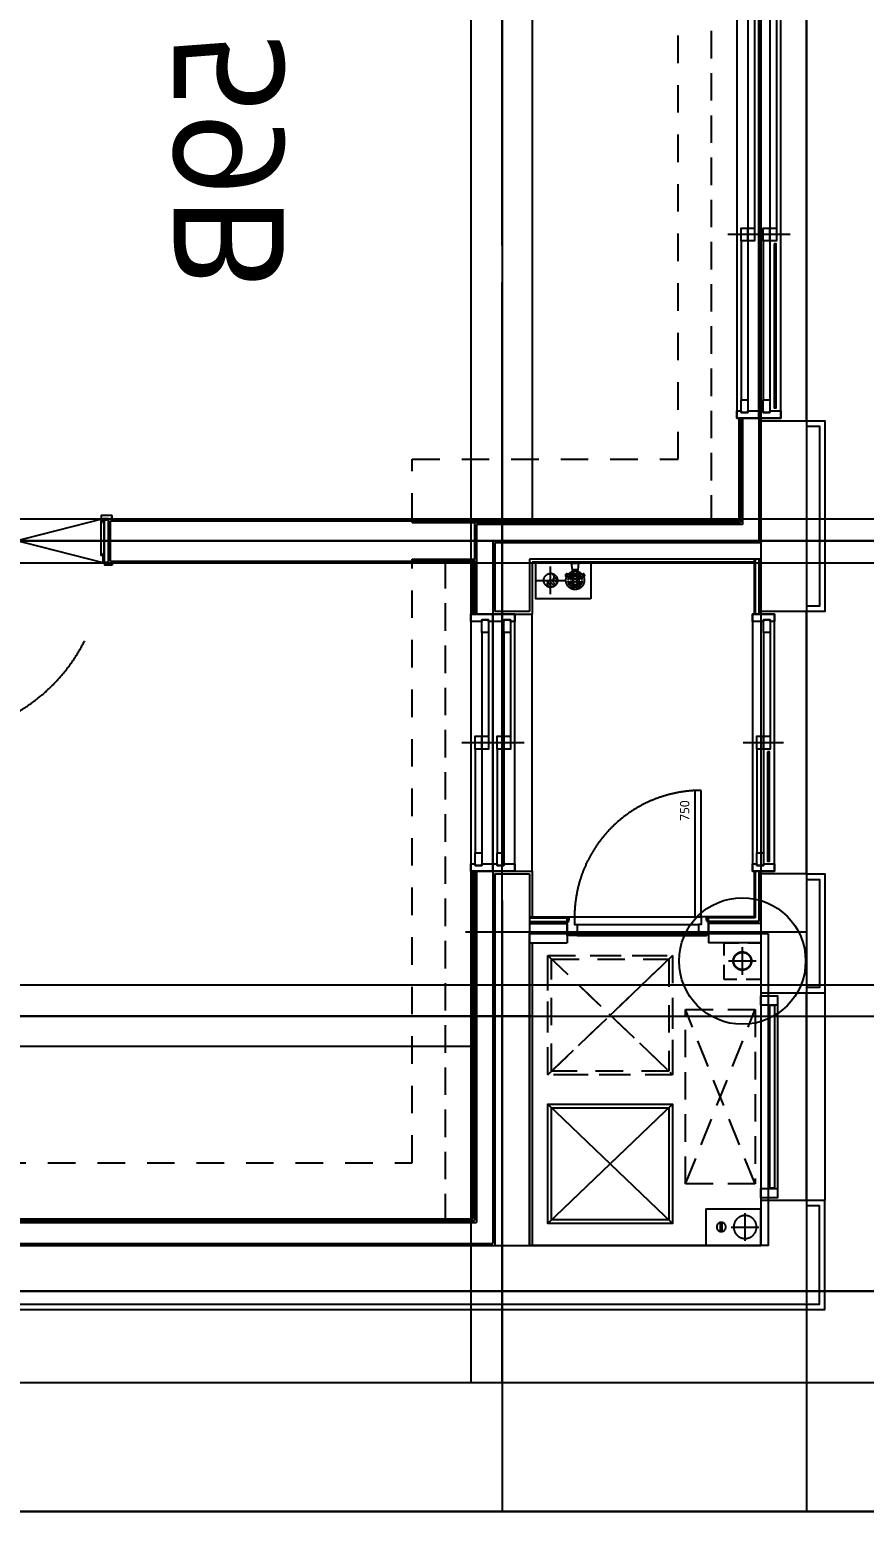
# Model space of a CAD drawing. Header units: millimetres. Extents: x 7294529 to 7346664, y 234399 to 276449.
# Drawn here: x 7337429 to 7341979, y 241999 to 250077 of the extents above; entities that cross this region are included whole.
import ezdxf
from ezdxf.enums import TextEntityAlignment as Align
from ezdxf.xclip import XClip

# ---------------------------------------------------------------- set-up
doc = ezdxf.new("R2010")
doc.units = ezdxf.units.MM
doc.header["$LTSCALE"] = 100
doc.header["$XCLIPFRAME"] = 2
for name, pattern in [('CEN', [62, 60, -1, 0, -1]), ('ST-DASH', [2.7, 1.5, -1.2]), ('U-59B-EX$0$CEN', [62, 60, -1, 0, -1]), ('U-59B-EX$0$DASHDOTX2', [2, 1, -0.5, 0, -0.5]), ('U-59B-EX$0$DDOT', [13.5, 11.5, -1, 0, -1]), ('U-59B-EX$0$H', [1.3, 0.8, -0.5]), ('U-59B-EX$0$HD', [2.5, 1.5, -1]), ('U-59B-EX$0$HID', [2.3, 1.5, -0.8])]:
    doc.linetypes.add(name, pattern=pattern)
doc.layers.get('Defpoints').update_dxf_attribs({"color": 149})
for name, color, linetype in [('AA-BORD-XREF', 15, 'Continuous'), ('ARDM', 7, 'Continuous'), ('CEN', 1, 'CEN'), ('DIM', 7, 'Continuous'), ('ELE8', 8, 'Continuous'), ('U-59B-EX$0$A-커텐박스', 11, 'U-59B-EX$0$HID'), ('U-59B-EX$0$C-DOOR', 1, 'Continuous'), ('U-59B-EX$0$CEN', 1, 'U-59B-EX$0$CEN'), ('U-59B-EX$0$CON', 2, 'Continuous'), ('U-59B-EX$0$DOR', 4, 'Continuous'), ('U-59B-EX$0$ETC', 6, 'Continuous'), ('U-59B-EX$0$FIN', 5, 'Continuous'), ('U-59B-EX$0$FUR_미설치가구', 8, 'U-59B-EX$0$HID'), ('U-59B-EX$0$INSUL_line', 8, 'Continuous'), ('U-59B-EX$0$S-ELE', 4, 'Continuous'), ('U-59B-EX$0$STXS', 8, 'Continuous'), ('U-59B-EX$0$WAL', 3, 'Continuous'), ('U-59B-EX$0$WIN', 4, 'Continuous'), ('U-59B-EX$0$발코니 입면선', 4, 'Continuous'), ('U-59B-EX$0$하향식피난구', 8, 'Continuous'), ('U-59B-EX$0$확장전', 4, 'U-59B-EX$0$HID'), ('결로방지', 4, 'ST-DASH'), ('기단부-석재', 6, 'Continuous')]:
    doc.layers.add(name, color=color, linetype=linetype)
for name, color, linetype, plot in [('CUT-LINE', 105, 'Continuous', False), ('Defpoint', 142, 'Continuous', False), ('U-59B-EX$0$Defpoint', 142, 'Continuous', False), ('U-59B-EX$0$MC', 152, 'Continuous', False), ('체크', 2, 'Continuous', False)]:
    doc.layers.add(name, color=color, linetype=linetype, plot=plot)
doc.styles.add('U-59B-EX$0$맑은고딕', font='')
doc.styles.add('굴림', font='')
doc.styles.add('돋움', font='')
doc.styles.get('U-59B-EX$0$맑은고딕').set_extended_font_data('Malgun Gothic')
doc.styles.get('굴림').set_extended_font_data('Gulim')
doc.styles.get('돋움').set_extended_font_data('Dotum')
doc.dimstyles.new('NORMAL', dxfattribs={"dimscale": 40, "dimtxt": 3, "dimasz": 1.5, "dimexe": 1.5, "dimexo": 2, "dimgap": 1, "dimtad": 1, "dimdec": 0, "dimzin": 0, "dimdsep": 46, "dimtxsty": '돋움', "dimblk": 'DOT', "dimblk1": 'NONE', "dimblk2": 'TICK', "dimcen": 0, "dimdle": 1.5, "dimclrd": 7, "dimclre": 7, "dimclrt": 3, "dimadec": 0, "dimazin": 0, "dimtfac": 1, "dimtdec": 0, "dimtix": 1, "dimtmove": 2, "dimatfit": 3, "dimldrblk": 'DOT', "dimfxl": 1, "dimtolj": 1, "dimtzin": 0, "dimarcsym": 0})

# ---------------------------------------------------------------- blocks, each defined once
blk = doc.blocks.new('BORD-303')
at = {"layer": 'Defpoint'}
blk.add_lwpolyline([(-34325, 22550), (10410, 22550), (10410, -8300), (-34325, -8300)], close=True, dxfattribs=at)
blk = doc.blocks.new('U-59B-EX$0$A$C332646E4')
at = {"layer": 'U-59B-EX$0$STXS'}
for p, q in [((0, 300), (0, 0)), ((0, 300), (200, 300)), ((200, 300), (200, 0)), ((124.5, 220), (75.5, 220)), ((124.5, 210), (75.5, 210)), ((200, 0), (0, 0))]:
    blk.add_line(p, q, dxfattribs=at)
at = {"layer": 'U-59B-EX$0$STXS', "color": 1}
for p, q in [((175.5, 85), (24.5, 85)), ((100, 160.5), (100, 9.5))]:
    blk.add_line(p, q, dxfattribs=at)
at = {"layer": 'U-59B-EX$0$STXS'}
for centre, radius in [((100, 215), 25), ((100, 85), 62.5)]:
    blk.add_circle(centre, radius, dxfattribs=at)
blk = doc.blocks.new('U-59B-EX$0$FUR_실외기실')
at = {"layer": 'U-59B-EX$0$FUR_미설치가구'}
for p, q in [((1025, 410), (75, 30)), ((1025, 30), (75, 410))]:
    blk.add_line(p, q, dxfattribs=at)
blk.add_lwpolyline([(1025, 410), (75, 410), (75, 30), (1025, 30)], close=True, dxfattribs=at)
at = {"layer": 'U-59B-EX$0$WIN', "color": 4, "linetype": 'Continuous'}
for p, q in [((50, 0), (1050, 0)), ((50, -92), (1050, -92))]:
    blk.add_line(p, q, dxfattribs=at)
for points in [[(0, 0), (0, -92), (50, -92), (50, 0), (0, 0)], [(1050, 0), (1050, -92), (1100, -92), (1100, 0), (1050, 0)]]:
    blk.add_lwpolyline(points, dxfattribs=at)
at = {"layer": 'U-59B-EX$0$WIN', "color": 5, "linetype": 'Continuous'}
blk.add_lwpolyline([(1047, -77), (53, -77), (53, -47), (1047, -47), (1047, -77)], dxfattribs=at)
blk = doc.blocks.new('U-59B-EX$0$WIN_2_2700')
at = {"layer": 'U-59B-EX$0$WIN'}
blk.add_line((350, -290), (350, 50), dxfattribs=at)
at = {"layer": 'U-59B-EX$0$WIN', "color": 5, "linetype": 'Continuous'}
for p, q in [((-1250, -60), (315, -60)), ((385, -24), (1250, -24)), ((385, -60), (1250, -60)), ((-1250, -96), (315, -96)), ((385, -144), (1250, -144)), ((-1250, -180), (315, -180)), ((-1250, -216), (315, -216)), ((385, -180), (1250, -180))]:
    blk.add_line(p, q, dxfattribs=at)
at = {"layer": 'U-59B-EX$0$WIN'}
for points in [[(-1310, -96), (-1320, -96), (-1320, -60), (-1310, -60), (-1310, 0), (-1350, 0), (-1350, -120), (-1310, -120)], [(-1350, 0), (1350, 0), (1350, -120), (-1350, -120)], [(1310, -24), (1320, -24), (1320, -60), (1310, -60), (1310, -120), (1350, -120), (1350, 0), (1310, 0)], [(-1320, -96), (-1250, -96), (-1250, -60), (-1320, -60)], [(315, -60), (385, -60), (385, -24), (315, -24)], [(315, -96), (385, -96), (385, -60), (315, -60)], [(1320, -24), (1250, -24), (1250, -60), (1320, -60)], [(-1310, -216), (-1320, -216), (-1320, -180), (-1310, -180), (-1310, -120), (-1350, -120), (-1350, -240), (-1310, -240)], [(-1350, -120), (1350, -120), (1350, -240), (-1350, -240)], [(315, -180), (385, -180), (385, -144), (315, -144)], [(1320, -144), (1250, -144), (1250, -180), (1320, -180)], [(1310, -144), (1320, -144), (1320, -180), (1310, -180), (1310, -240), (1350, -240), (1350, -120), (1310, -120)], [(-1320, -216), (-1250, -216), (-1250, -180), (-1320, -180)], [(315, -216), (385, -216), (385, -180), (315, -180)]]:
    blk.add_lwpolyline(points, close=True, dxfattribs=at)
blk = doc.blocks.new('*X119')
at = {"color": 0}
for p, q in [((2879.54, 10374.87), (2880.23, 10375.56)), ((2879.58, 10375.36), (2879.76, 10375.54)), ((2879.67, 10374.56), (2880.45, 10375.34)), ((2879.88, 10374.33), (2880.53, 10374.98)), ((2880.16, 10374.17), (2880.71, 10374.71)), ((2880.54, 10374.11), (2881.04, 10374.61))]:
    blk.add_line(p, q, dxfattribs=at)
blk = doc.blocks.new('U-59B-EX$0$배수드레인')
at = {"layer": 'U-59B-EX$0$ETC', "color": 8}
for p, q in [((76, 241.1), (73.1, 243.9)), ((96.1, 250.1), (96.1, 254.1)), ((103.9, 250.1), (103.9, 254.1)), ((126.8, 244), (124, 241.1)), ((64.1, 217.6), (60.1, 217.6)), ((64.2, 210.8), (60.2, 210.8)), ((70.3, 241.1), (73.1, 238.3)), ((70.3, 187.5), (73.2, 190.3)), ((76, 187.5), (73.2, 184.6)), ((78.2, 217.6), (74.2, 217.6)), ((78.3, 210.8), (74.2, 210.8)), ((92.7, 217.6), (88.5, 217.6)), ((92.8, 210.8), (88.5, 210.8)), ((96.1, 236), (96.1, 240)), ((96.1, 221.3), (96.1, 225.7)), ((96.1, 203), (96.1, 207.3)), ((96.1, 188.6), (96.1, 192.7)), ((96.1, 174.5), (96.1, 178.5)), ((103.9, 236), (103.9, 240)), ((103.9, 221.3), (103.9, 225.7)), ((103.9, 203), (103.9, 207.3)), ((103.9, 188.6), (103.9, 192.7)), ((103.9, 174.5), (103.9, 178.5)), ((111.5, 210.8), (107.2, 210.8)), ((111.5, 217.6), (107.3, 217.6)), ((125.8, 210.8), (121.7, 210.8)), ((125.8, 217.6), (121.8, 217.6)), ((124, 187.4), (126.8, 184.6)), ((126.8, 238.3), (129.7, 241.1)), ((129.6, 187.4), (126.8, 190.3)), ((139.8, 210.8), (135.8, 210.8)), ((139.9, 217.6), (135.9, 217.6))]:
    blk.add_line(p, q, dxfattribs=at)
at = {"layer": 'U-59B-EX$0$ETC', "color": 1}
for p, q in [((175, 81.1), (25, 81.1)), ((100, 6.1), (100, 156.1))]:
    blk.add_line(p, q, dxfattribs=at)
at = {"layer": 'U-59B-EX$0$ETC'}
blk.add_lwpolyline([(200, 300), (200, 0), (0, 0), (0, 300)], close=True, dxfattribs=at)
for centre, radius in [((100, 214.3), 50), ((100, 81.1), 37.5)]:
    blk.add_circle(centre, radius, dxfattribs=at)
at = {"layer": 'U-59B-EX$0$ETC', "color": 8}
for radius, start, end in [(40, 95.59633, 132.20576), (36, 96.22048, 131.895), (40, 47.86871, 84.42506), (36, 48.18777, 83.80332), (40, 137.93774, 175.31724), (40, 184.97072, 222.13129), (36, 138.26449, 174.79557), (36, 185.52465, 221.81223), (40, 227.86326, 264.40367), (26, 98.62864, 172.78471), (26, 187.66047, 261.37136), (36, 228.18171, 263.77952), (22, 100.21298, 171.46382), (22, 189.0641, 259.78702), (12, 108.96946, 164.20902), (12, 196.78745, 251.03054), (8, 119.18271, 155.90861), (8, 205.67291, 240.81729), (26, 7.21529, 81.4045), (22, 8.53618, 79.82636), (12, 15.79098, 71.10559), (8, 24.09139, 60.93919), (26, 278.5955, 352.33953), (22, 280.17364, 350.9359), (12, 288.89441, 343.21255), (8, 299.06081, 334.32709), (36, 276.19668, 311.73551), (40, 275.57494, 312.06226), (36, 5.20443, 41.81829), (36, 318.105, 354.47535), (40, 317.79424, 355.02928), (40, 4.68276, 42.13674)]:
    blk.add_arc((100, 214.3), radius, start, end, dxfattribs=at)
at = {"layer": 'U-59B-EX$0$ETC', "color": 1}
for centre, start, end in [((81.2, 81.1), 0, 180), ((118.8, 81.1), 180, 0)]:
    blk.add_arc(centre, 18.8, start, end, dxfattribs=at)
at = {"layer": 'U-59B-EX$0$ETC', "color": 1, "xscale": 37.5, "yscale": 37.5, "zscale": 37.5, "rotation": 180}
blk.add_blockref('*X119', (108119.3, 389147.5), dxfattribs=at)
blk = doc.blocks.new('U-59B-EX$0$D100-우수')
at = {"layer": 'Defpoints', "linetype": 'U-59B-EX$0$H'}
blk.add_lwpolyline([(200, 0), (0, 0), (0, 200), (200, 200)], close=True, dxfattribs=at)
at = {"layer": 'U-59B-EX$0$ETC', "color": 1}
for p, q in [((100, 175), (100, 25)), ((25, 100), (175, 100))]:
    blk.add_line(p, q, dxfattribs=at)
at = {"layer": 'U-59B-EX$0$ETC', "color": 4}
blk.add_circle((100, 100), 50, dxfattribs=at)
at = {"layer": 'U-59B-EX$0$ETC', "color": 8}
blk.add_circle((100, 100), 47, dxfattribs=at)
blk = doc.blocks.new('U-59B-EX$0$FUR_발코니_수전')
at = {"layer": 'U-59B-EX$0$STXS'}
for p, q in [((0, 0), (-29.2, 0)), ((0, 0), (-29.2, 0)), ((29.2, 0), (0, 0)), ((29.2, 0), (0, 0)), ((-5.8, -71.3), (-44, -64.6)), ((-5.8, -71.3), (-44, -64.6)), ((-5.8, -74.6), (-44, -81.3)), ((-5.8, -74.6), (-44, -81.3)), ((-23.1, -63.4), (-9.6, -49.8)), ((-23.1, -63.4), (-9.6, -49.8)), ((-23.1, -68.2), (-23.1, -63.4)), ((-23.1, -68.2), (-23.1, -63.4)), ((-23.1, -82.5), (-23.1, -77.6)), ((-23.1, -82.5), (-23.1, -77.6)), ((-19.9, -7), (0, -7)), ((-19.9, -7), (0, -7)), ((-14.3, -42.9), (-19.3, -7)), ((-14.3, -42.9), (-19.3, -7)), ((0, -42.9), (-14.3, -42.9)), ((0, -42.9), (-14.3, -42.9)), ((-9.6, -49.8), (9.6, -49.8)), ((-9.6, -49.8), (9.6, -49.8)), ((0, -7), (19.9, -7)), ((0, -7), (19.9, -7)), ((14.3, -42.9), (0, -42.9)), ((14.3, -42.9), (0, -42.9)), ((5.8, -71.3), (44, -64.6)), ((5.8, -71.3), (44, -64.6)), ((5.8, -74.6), (44, -81.3)), ((5.8, -74.6), (44, -81.3)), ((9.6, -49.8), (23.1, -63.4)), ((9.6, -49.8), (23.1, -63.4)), ((19.3, -7), (14.3, -42.9)), ((19.3, -7), (14.3, -42.9)), ((23.1, -63.4), (23.1, -68.2)), ((23.1, -63.4), (23.1, -68.2)), ((23.1, -77.6), (23.1, -82.5)), ((23.1, -77.6), (23.1, -82.5)), ((-9.6, -96), (-23.1, -82.5)), ((-9.6, -96), (-23.1, -82.5)), ((-14.7, -90.9), (-14.7, -117.3)), ((-14.7, -90.9), (-14.7, -117.3)), ((9.6, -96), (-9.6, -96)), ((9.6, -96), (-9.6, -96)), ((23.1, -82.5), (9.6, -96)), ((23.1, -82.5), (9.6, -96)), ((14.7, -117.3), (14.7, -90.9)), ((14.7, -117.3), (14.7, -90.9))]:
    blk.add_line(p, q, dxfattribs=at)
blk.add_circle((0, -72.9), 5.91, dxfattribs=at)
blk.add_circle((0, -72.9), 5.91, dxfattribs=at)
for centre, radius, start, end in [((-17.5, 6), 13.2, 207.18523, 259.41198), ((-17.5, 6), 13.2, 207.18523, 259.41198), ((17.5, 6), 13.2, 280.58802, 332.81477), ((17.5, 6), 13.2, 280.58802, 332.81477), ((-44, -72.9), 8.37, 90, 270), ((-44, -72.9), 8.37, 90, 270), ((-41.6, -49.9), 28.1, 351.51099, 14.30798), ((-41.6, -49.9), 28.1, 351.51099, 14.30798), ((41.6, -49.9), 28.1, 165.69202, 188.48901), ((41.6, -49.9), 28.1, 165.69202, 188.48901), ((44, -72.9), 8.37, 270, 90), ((44, -72.9), 8.37, 270, 90), ((0, -117.3), 14.7, 180, 0), ((0, -117.3), 14.7, 180, 0)]:
    blk.add_arc(centre, radius, start, end, dxfattribs=at)
blk = doc.blocks.new('U-59B-EX$0$A$C947cbed0')
at = {"layer": 'U-59B-EX$0$WIN'}
for p, q in [((0, 170), (1400, 170)), ((0, 50), (0, 170)), ((700, 0), (700, 220)), ((1400, 170), (1400, 50)), ((1400, 50), (0, 50))]:
    blk.add_line(p, q, dxfattribs=at)
at = {"layer": 'U-59B-EX$0$WIN', "color": 5, "linetype": 'Continuous'}
for p, q in [((100, 110), (665, 110)), ((735, 146), (1300, 146)), ((735, 110), (1300, 110)), ((100, 74), (665, 74))]:
    blk.add_line(p, q, dxfattribs=at)
at = {"layer": 'U-59B-EX$0$WIN'}
for points in [[(40, 74), (30, 74), (30, 110), (40, 110), (40, 170), (0, 170), (0, 50), (40, 50)], [(1360, 146), (1370, 146), (1370, 110), (1360, 110), (1360, 50), (1400, 50), (1400, 170), (1360, 170)], [(30, 74), (100, 74), (100, 110), (30, 110)], [(665, 110), (735, 110), (735, 146), (665, 146)], [(665, 74), (735, 74), (735, 110), (665, 110)], [(1370, 146), (1300, 146), (1300, 110), (1370, 110)]]:
    blk.add_lwpolyline(points, close=True, dxfattribs=at)
blk = doc.blocks.new('U-59B-EX$0$A$Cdc57232f')
at = {"layer": 'U-59B-EX$0$WIN'}
blk.add_line((700, 0), (700, 340), dxfattribs=at)
at = {"layer": 'U-59B-EX$0$WIN', "color": 5, "linetype": 'Continuous'}
for p, q in [((735, 266), (1300, 266)), ((100, 230), (665, 230)), ((100, 194), (665, 194)), ((735, 230), (1300, 230)), ((100, 110), (665, 110)), ((735, 146), (1300, 146)), ((735, 110), (1300, 110)), ((100, 74), (665, 74))]:
    blk.add_line(p, q, dxfattribs=at)
at = {"layer": 'U-59B-EX$0$WIN'}
for points in [[(40, 194), (30, 194), (30, 230), (40, 230), (40, 290), (0, 290), (0, 170), (40, 170)], [(0, 290), (1400, 290), (1400, 170), (0, 170)], [(665, 230), (735, 230), (735, 266), (665, 266)], [(1370, 266), (1300, 266), (1300, 230), (1370, 230)], [(1360, 266), (1370, 266), (1370, 230), (1360, 230), (1360, 170), (1400, 170), (1400, 290), (1360, 290)], [(40, 74), (30, 74), (30, 110), (40, 110), (40, 170), (0, 170), (0, 50), (40, 50)], [(0, 170), (1400, 170), (1400, 50), (0, 50)], [(30, 194), (100, 194), (100, 230), (30, 230)], [(665, 194), (735, 194), (735, 230), (665, 230)], [(1360, 146), (1370, 146), (1370, 110), (1360, 110), (1360, 50), (1400, 50), (1400, 170), (1360, 170)], [(30, 74), (100, 74), (100, 110), (30, 110)], [(665, 110), (735, 110), (735, 146), (665, 146)], [(665, 74), (735, 74), (735, 110), (665, 110)], [(1370, 146), (1300, 146), (1300, 110), (1370, 110)]]:
    blk.add_lwpolyline(points, close=True, dxfattribs=at)
blk = doc.blocks.new('U-59B-EX$0$A$C424087ba')
at = {"layer": 'U-59B-EX$0$C-DOOR', "elevation": 0}
blk.add_lwpolyline([(0, -49), (0, -991), (-240, -49), (-240, -991)], close=True, dxfattribs=at)
at = {"layer": 'U-59B-EX$0$C-DOOR', "color": 1, "linetype": 'U-59B-EX$0$DASHDOTX2', "ltscale": 10}
blk.add_arc((-239.4, -47.5, 0), 943.5, 182.52264, 269.96269, dxfattribs=at)
at = {"layer": 'U-59B-EX$0$DOR', "color": 8}
blk.add_line((0, -20), (-240, 0), dxfattribs=at)
at = {"layer": 'U-59B-EX$0$DOR'}
for points in [[(-252, 0), (-252, -40), (-240, -40), (-240, -5), (-245, -5), (-245, 0)], [(18, 0), (18, -60), (0, -60), (0, -5), (5, -5), (5, 0)], [(0, -20), (0, -28), (-5, -28), (-5, -44), (-235, -44), (-235, -28), (-240, -28), (-240, -20)], [(-240, -49), (-190, -49), (-190, -44), (-235, -44), (-235, -29), (-240, -29)], [(-21, -45), (-189, -45), (-189, -50), (-200, -50), (-200, -60), (-10, -60), (-10, -50), (-21, -50)], [(0, -49), (-20, -49), (-20, -44), (-5, -44), (-5, -29), (0, -29)], [(-252, -1040), (-252, -1000), (-240, -1000), (-240, -1035), (-245, -1035), (-245, -1040)], [(-240, -991), (-190, -991), (-190, -996), (-235, -996), (-235, -1011), (-240, -1011)], [(0, -1020), (0, -1012), (-5, -1012), (-5, -996), (-235, -996), (-235, -1012), (-240, -1012), (-240, -1020)], [(-21, -995), (-189, -995), (-189, -990), (-200, -990), (-200, -980), (-10, -980), (-10, -990), (-21, -990)], [(0, -991), (-20, -991), (-20, -996), (-5, -996), (-5, -1011), (0, -1011)]]:
    blk.add_lwpolyline(points, close=True, dxfattribs=at)
at = {"layer": 'U-59B-EX$0$DOR', "color": 8}
blk.add_lwpolyline([(0, -20), (-240, -20), (-240, 0), (0, 0)], close=True, dxfattribs=at)
at = {"layer": 'U-59B-EX$0$DOR', "color": 4, "elevation": 0}
blk.add_lwpolyline([(-240, -49), (-1182, -49), (-1182, -89), (-240, -89)], close=True, dxfattribs=at)
at = {"layer": 'U-59B-EX$0$DOR', "elevation": 0}
blk.add_lwpolyline([(18, -1040), (18, -980), (0, -980), (0, -1035), (5, -1035), (5, -1040)], close=True, dxfattribs=at)
blk = doc.blocks.new('U-59B-EX$0$A$C16b6767f')
at = {"layer": 'U-59B-EX$0$Defpoint'}
blk.add_lwpolyline([(0, 0), (1700, 0), (1700, 1300), (0, 1300)], close=True, dxfattribs=at)
at = {"layer": 'U-59B-EX$0$하향식피난구', "linetype": 'U-59B-EX$0$HD'}
for p, q in [((120, 1200), (770, 520)), ((120, 520), (770, 1200))]:
    blk.add_line(p, q, dxfattribs=at)
at = {"layer": 'U-59B-EX$0$하향식피난구'}
for p, q in [((930, 1200), (1580, 520)), ((930, 520), (1580, 1200))]:
    blk.add_line(p, q, dxfattribs=at)
at = {"layer": 'U-59B-EX$0$하향식피난구', "linetype": 'U-59B-EX$0$HD'}
blk.add_lwpolyline([(770, 520), (770, 1200), (120, 1200), (120, 520), (770, 520)], dxfattribs=at)
blk.add_lwpolyline([(750, 540), (750, 1180), (140, 1180), (140, 540)], close=True, dxfattribs=at)
at = {"layer": 'U-59B-EX$0$하향식피난구'}
blk.add_lwpolyline([(1580, 520), (1580, 1200), (930, 1200), (930, 520), (1580, 520)], dxfattribs=at)
blk.add_lwpolyline([(1560, 540), (1560, 1180), (950, 1180), (950, 540)], close=True, dxfattribs=at)
blk = doc.blocks.new('U-59B-EX$0$S-CEN')
at = {"layer": 'U-59B-EX$0$S-ELE', "color": 8, "linetype": 'U-59B-EX$0$CEN'}
for p, q in [((-13725, -500), (-13725, 7225)), ((-9635, -500), (-9635, 7187.5)), ((-12225, 1495), (-12225, 4980)), ((-14225, 1660), (-5395, 1660)), ((200, 0), (-14225, 0))]:
    blk.add_line(p, q, dxfattribs=at)
at = {"layer": 'U-59B-EX$0$S-ELE', "color": 1}
for p, q in [((-12705, 1410), (-13355, 730)), ((-13355, 1410), (-12705, 730))]:
    blk.add_line(p, q, dxfattribs=at)
at = {"layer": 'U-59B-EX$0$S-ELE', "color": 6, "linetype": 'U-59B-EX$0$HID'}
for p, q in [((-11895, 1410), (-12545, 730)), ((-12545, 1410), (-11895, 730))]:
    blk.add_line(p, q, dxfattribs=at)
at = {"layer": 'U-59B-EX$0$S-ELE', "color": 4}
for p, q in [((-12100, 250), (-13230, 250)), ((-10020, 250), (-11450, 250)), ((-6250, 250), (-8980, 250)), ((-13230, 0), (-12100, 0)), ((-8980, 0), (-6250, 0)), ((-11450, 0), (-10020, 0))]:
    blk.add_line(p, q, dxfattribs=at)
blk.add_lwpolyline([(-13355, 1410), (-12705, 1410), (-12705, 730), (-13355, 730)], close=True, dxfattribs=at)
at = {"layer": 'U-59B-EX$0$S-ELE', "color": 6, "linetype": 'U-59B-EX$0$HID'}
blk.add_lwpolyline([(-12545, 1410), (-11895, 1410), (-11895, 730), (-12545, 730)], close=True, dxfattribs=at)
blk = doc.blocks.new('U-59B-EX$0$A$Cba098c15')
at = {"layer": 'Defpoints'}
for p, q in [((0, 0), (0, 100)), ((770, 0), (770, 100))]:
    blk.add_line(p, q, dxfattribs=at)
at = {"layer": 'U-59B-EX$0$DOR', "color": 9}
for p, q in [((40, 100), (730, 100)), ((55, 60), (715, 60)), ((55, 0), (715, 0))]:
    blk.add_line(p, q, dxfattribs=at)
at = {"layer": 'U-59B-EX$0$DOR', "color": 4}
blk.add_lwpolyline([(730, 790), (695, 790), (695, 100), (730, 100)], close=True, dxfattribs=at)
for points in [[(10, 80), (10, 100), (40, 100), (40, 60), (55, 60), (55, 0), (10, 0), (10, 20)], [(760, 80), (760, 100), (730, 100), (730, 60), (715, 60), (715, 0), (760, 0), (760, 20)]]:
    blk.add_lwpolyline(points, dxfattribs=at)
at = {"layer": 'U-59B-EX$0$DOR', "color": 1, "linetype": 'U-59B-EX$0$DDOT'}
blk.add_arc((730, 100), 690, 90, 180, dxfattribs=at)
at = {"layer": 'Defpoints', "style": 'U-59B-EX$0$맑은고딕'}
blk.add_text('750', height=50, rotation=90, dxfattribs=at).set_placement((680.6, 624.3), align=Align.BOTTOM_LEFT)
blk = doc.blocks.new('*U137')
at = {"layer": 'U-59B-EX$0$WIN'}
blk.add_line((15, 8), (610, 8), dxfattribs=at)
at = {"layer": 'U-59B-EX$0$WIN', "color": 8}
blk.add_lwpolyline([(15, 13.4), (610, 13.4), (610, 2.6), (15, 2.6)], close=True, dxfattribs=at)
blk = doc.blocks.new('*U136')
at = {"layer": 'U-59B-EX$0$WIN'}
blk.add_line((15, 8), (910, 8), dxfattribs=at)
at = {"layer": 'U-59B-EX$0$WIN', "color": 8}
blk.add_lwpolyline([(15, 13.4), (910, 13.4), (910, 2.6), (15, 2.6)], close=True, dxfattribs=at)
blk = doc.blocks.new('U-59B-EX', base_point=(0, 0))
at = {"layer": 'U-59B-EX$0$A-커텐박스'}
for p, q in [((3830, -6895), (7415, -6895)), ((-210, -8345), (3610, -8345))]:
    blk.add_line(p, q, dxfattribs=at)
at = {"layer": 'U-59B-EX$0$CEN'}
for p, q in [((3720, -1677.5), (3720, -9365)), ((7810, -1640), (7810, -9365)), ((6310, -4160), (6310, -9365)), ((5850, -7005), (5850, -8865)), ((-520, -7205), (8310, -7205)), ((-6115, -8865), (8310, -8865))]:
    blk.add_line(p, q, dxfattribs=at)
at = {"layer": 'U-59B-EX$0$CON'}
for p, q in [((7560, -3930), (7560, -8615)), ((7810, -3930), (7810, -8865)), ((3610, -5070), (3610, -6715)), ((3830, -5070), (3610, -5070)), ((3830, -5070), (3830, -6715)), ((3620, -6715), (3610, -6715)), ((3620, -6715), (3620, -7055)), ((3820, -6715), (3820, -7055)), ((3830, -6715), (3820, -6715)), ((3620, -7055), (3820, -7055)), ((5805, -7355), (5805, -7560)), ((5805, -7355), (5910, -7355)), ((5910, -7355), (5910, -7560)), ((5805, -7560), (5910, -7560)), ((5805, -8330), (5910, -8330)), ((5805, -8615), (5805, -8330)), ((5910, -8615), (5910, -8330)), ((3065, -8615), (4105, -8615)), ((3065, -8615), (3065, -8865)), ((4105, -8865), (4105, -8615)), ((5535, -8615), (6185, -8615)), ((5535, -8865), (5535, -8615)), ((6185, -8865), (6185, -8615)), ((7315, -8865), (7315, -8615)), ((7315, -8615), (7560, -8615)), ((3065, -8865), (4105, -8865)), ((5535, -8865), (6185, -8865)), ((7315, -8865), (7810, -8865))]:
    blk.add_line(p, q, dxfattribs=at)
at = {"layer": 'U-59B-EX$0$FIN'}
for p, q in [((7415, -3915), (7415, -7045)), ((7425, -3915), (7425, -7055)), ((3610, -8495), (3610, -7055)), ((3620, -8505), (3620, -7055)), ((3830, -7045), (4120, -7045)), ((3830, -7055), (4120, -7055)), ((5520, -7045), (7415, -7045)), ((5520, -7055), (7425, -7055)), ((4120, -7275), (4120, -7370)), ((5520, -7275), (5520, -7370)), ((3835, -7370), (4120, -7370)), ((3835, -8580), (3835, -7370)), ((5520, -7370), (4120, -7370)), ((5520, -7370), (5770, -7370)), ((5770, -7355), (5770, -7570)), ((5910, -7370), (7560, -7370)), ((5770, -8580), (5770, -8320)), ((3050, -8495), (3610, -8495)), ((3050, -8505), (3620, -8505)), ((3820, -8580), (4120, -8580)), ((5520, -8580), (5770, -8580))]:
    blk.add_line(p, q, dxfattribs=at)
at = {"layer": 'U-59B-EX$0$INSUL_line'}
for p, q in [((7435, -3915), (7435, -7065)), ((7550, -3915), (7550, -7155)), ((3630, -7065), (4120, -7065)), ((3630, -8515), (3630, -7065)), ((5520, -7065), (7435, -7065)), ((3720, -7155), (4120, -7155)), ((3720, -8605), (3720, -7155)), ((5520, -7155), (7550, -7155)), ((5775, -7355), (5775, -7570)), ((5795, -7355), (5795, -7570)), ((5775, -8585), (5775, -8320)), ((5795, -8605), (5795, -8320)), ((3050, -8515), (3630, -8515)), ((3050, -8605), (3720, -8605)), ((3820, -8585), (4120, -8585)), ((3820, -8605), (4120, -8605)), ((5520, -8585), (5775, -8585)), ((5520, -8605), (5795, -8605))]:
    blk.add_line(p, q, dxfattribs=at)
for points in [[(3620, -7055), (3610, -7055), (3610, -6715)], [(3829.9, -6715), (3830, -7055), (3820, -7055)]]:
    blk.add_lwpolyline(points, dxfattribs=at)
at = {"layer": 'U-59B-EX$0$MC'}
for p, q in [((3600, -1677.5), (3600, -9365)), ((3840, -3765), (3840, -9365)), ((6140, -3765), (6140, -9365)), ((-520, -7035), (8310, -7035))]:
    blk.add_line(p, q, dxfattribs=at)
at = {"layer": 'U-59B-EX$0$WAL'}
for p, q in [((3730, -7165), (4105, -7165)), ((3730, -8615), (3730, -7165)), ((5535, -7165), (7560, -7165)), ((5535, -7165), (5535, -7355)), ((3820, -7355), (4105, -7355)), ((3820, -8615), (3820, -7355)), ((5535, -7355), (7560, -7355))]:
    blk.add_line(p, q, dxfattribs=at)
blk.add_lwpolyline([(4105, -7355), (4105, -7165)], dxfattribs=at)
at = {"layer": 'U-59B-EX$0$WIN'}
blk.add_line((6185, -8615), (7315, -8615), dxfattribs=at)
at = {"layer": 'U-59B-EX$0$발코니 입면선'}
for p, q in [((3065, -8865), (335, -8865)), ((4105, -8865), (5535, -8865)), ((6185, -8865), (7315, -8865))]:
    blk.add_line(p, q, dxfattribs=at)
at = {"layer": 'U-59B-EX$0$확장전', "const_width": 10}
for points in [[(6170, -2255), (6170, -3885), (6140, -3885), (6140, -7035)], [(6610, -2265), (6610, -4325), (6475, -4325), (6475, -7035)], [(-210, -7035), (3610, -7035)], [(-210, -7370), (3610, -7370)]]:
    blk.add_lwpolyline(points, dxfattribs=at)
at = {"xscale": -1, "rotation": 90}
blk.add_blockref('U-59B-EX$0$A$Cba098c15', (5870, -7560), dxfattribs=at)
for name, p in [('*U136', (2085, -8701)), ('*U137', (4855, -8666))]:
    blk.add_blockref(name, p)
at = {"layer": 'U-59B-EX$0$DOR', "xscale": -1}
blk.add_blockref('U-59B-EX$0$A$C424087ba', (3600, -4040), dxfattribs=at)
at = {"layer": 'U-59B-EX$0$S-ELE', "xscale": -1}
blk.add_blockref('U-59B-EX$0$S-CEN', (-5915, -8865), dxfattribs=at)
at = {"layer": 'U-59B-EX$0$STXS', "xscale": -1}
for name, p, rotation in [('U-59B-EX$0$배수드레인', (3835, -7388.9), 180), ('U-59B-EX$0$D100-우수', (5910, -8615), 270)]:
    blk.add_blockref(name, p, dxfattribs=dict(at, rotation=rotation))
at = {"layer": 'U-59B-EX$0$STXS', "extrusion": (0, 0, -1), "zscale": -1, "rotation": 270}
blk.add_blockref('U-59B-EX$0$FUR_발코니_수전', (-3835, -7603.3), dxfattribs=at)
at = {"layer": 'U-59B-EX$0$STXS', "extrusion": (0, 0, -1), "xscale": -1, "zscale": -1}
blk.add_blockref('U-59B-EX$0$A$C332646E4', (-7360, -8615), dxfattribs=at)
at = {"layer": 'U-59B-EX$0$WIN'}
for name, p in [('U-59B-EX$0$A$Cdc57232f', (4120, -7325)), ('U-59B-EX$0$A$C947cbed0', (4120, -8740))]:
    blk.add_blockref(name, p, dxfattribs=at)
at = {"layer": 'U-59B-EX$0$WIN', "extrusion": (0, 0, -1), "xscale": -1, "zscale": -1}
blk.add_blockref('U-59B-EX$0$FUR_실외기실', (-6200, -8615), dxfattribs=at)
at = {"layer": 'U-59B-EX$0$발코니 입면선'}
blk.add_blockref('U-59B-EX$0$WIN_2_2700', (1700, -8485), dxfattribs=at)
at = {"layer": 'U-59B-EX$0$하향식피난구'}
blk.add_blockref('U-59B-EX$0$A$C16b6767f', (5860, -8655), dxfattribs=at)
at = {"layer": 'Defpoints', "style": 'U-59B-EX$0$맑은고딕'}
blk.add_text('59B', height=600, dxfattribs=at).set_placement((1642.4, -5715.4), align=Align.MIDDLE_CENTER)
blk = doc.blocks.new('DOT')
at = {"layer": 'DIM'}
blk.add_line((0, 1.5), (0, -1.5), dxfattribs=at)
at = {"layer": 'DIM', "linetype": 'Continuous'}
blk.add_line((-1.5, 0), (1.5, 0), dxfattribs=at)
at = {"layer": 'DIM', "const_width": 0.35}
blk.add_lwpolyline([(-0.175, 0, 1), (0.175, 0, 1)], format="xyb", close=True, dxfattribs=at)
blk = doc.blocks.new('*D15')
at = {"layer": 'Defpoints', "color": 0, "transparency": 16777216}
for p in [(38125, -34450), (46990, -34450), (46990, -36450)]:
    blk.add_point(p, dxfattribs=at)
at = {"layer": 'DIM', "color": 7, "lineweight": -2, "transparency": 16777216}
for p, q in [((38125, -34650), (38125, -36600)), ((46990, -34650), (46990, -36600)), ((38275, -36450), (46840, -36450))]:
    blk.add_line(p, q, dxfattribs=at)
at = {"layer": 'DIM', "color": 7, "lineweight": -2, "transparency": 16777216, "xscale": 150, "yscale": 150, "zscale": 150, "rotation": 180}
blk.add_blockref('DOT', (38125, -36450), dxfattribs=at)
at = {"layer": 'DIM', "color": 7, "lineweight": -2, "transparency": 16777216, "xscale": 150, "yscale": 150, "zscale": 150}
blk.add_blockref('DOT', (46990, -36450), dxfattribs=at)
at = {"layer": 'DIM', "color": 3, "transparency": 16777216, "insert": (42557.5, -36196.2), "char_height": 300, "attachment_point": 5, "style": '굴림'}
blk.add_mtext('\\A1;8865', dxfattribs=at)
blk = doc.blocks.new('_None')
blk = doc.blocks.new('_Oblique')
at = {"color": 0, "linetype": 'ByBlock', "lineweight": -2}
blk.add_line((-0.5, -0.5), (0.5, 0.5), dxfattribs=at)
blk = doc.blocks.new('TICK')
at = {"layer": 'Defpoints', "color": 0, "linetype": 'ByBlock'}
blk.add_point((0, 0), dxfattribs=at)
at = {"layer": 'DIM'}
blk.add_line((0, 1.6875), (0, -1.6875), dxfattribs=at)
at = {"layer": 'DIM', "linetype": 'Continuous'}
blk.add_line((-1.6875, 0), (1.6875, 0), dxfattribs=at)
at = {"color": 7, "linetype": 'ByBlock', "xscale": 1.6875, "yscale": 1.6875, "zscale": 1.6875}
blk.add_blockref('_Oblique', (0, 0), dxfattribs=at)
blk = doc.blocks.new('*D16')
at = {"layer": 'Defpoints', "color": 0, "transparency": 16777216}
for p in [(4955, -34450), (46990, -34450), (46990, -37250)]:
    blk.add_point(p, dxfattribs=at)
at = {"layer": 'DIM', "color": 7, "lineweight": -2, "transparency": 16777216}
for p, q in [((4955, -34650), (4955, -37400)), ((46990, -34650), (46990, -37400)), ((5105, -37250), (46840, -37250))]:
    blk.add_line(p, q, dxfattribs=at)
at = {"layer": 'DIM', "color": 7, "lineweight": -2, "transparency": 16777216, "xscale": 150, "yscale": 150, "zscale": 150, "rotation": 180}
blk.add_blockref('DOT', (4955, -37250), dxfattribs=at)
at = {"layer": 'DIM', "color": 7, "lineweight": -2, "transparency": 16777216, "xscale": 150, "yscale": 150, "zscale": 150}
blk.add_blockref('DOT', (46990, -37250), dxfattribs=at)
at = {"layer": 'DIM', "color": 3, "transparency": 16777216, "insert": (25972.5, -36996), "char_height": 300, "attachment_point": 5, "style": '굴림'}
blk.add_mtext('\\A1;42035', dxfattribs=at)
blk = doc.blocks.new('*D17')
at = {"layer": 'Defpoints', "color": 0, "transparency": 16777216}
for p in [(45330, -34450), (46990, -34450), (46990, -35650)]:
    blk.add_point(p, dxfattribs=at)
at = {"layer": 'DIM', "color": 7, "lineweight": -2, "transparency": 16777216}
for p, q in [((45330, -34650), (45330, -35800)), ((46990, -34650), (46990, -35800)), ((45480, -35650), (46840, -35650))]:
    blk.add_line(p, q, dxfattribs=at)
at = {"layer": 'DIM', "color": 7, "lineweight": -2, "transparency": 16777216, "xscale": 150, "yscale": 150, "zscale": 150, "rotation": 180}
blk.add_blockref('DOT', (45330, -35650), dxfattribs=at)
at = {"layer": 'DIM', "color": 7, "lineweight": -2, "transparency": 16777216, "xscale": 150, "yscale": 150, "zscale": 150}
blk.add_blockref('DOT', (46990, -35650), dxfattribs=at)
at = {"layer": 'DIM', "color": 3, "transparency": 16777216, "insert": (46160, -35395.8), "char_height": 300, "attachment_point": 5, "style": '굴림'}
blk.add_mtext('\\A1;1660', dxfattribs=at)
blk = doc.blocks.new('*D81')
at = {"layer": 'Defpoints', "color": 0, "transparency": 16777216}
for p in [(42090, -34450), (45330, -34450), (42090, -35650)]:
    blk.add_point(p, dxfattribs=at)
at = {"layer": 'DIM', "color": 7, "lineweight": -2, "transparency": 16777216}
for p, q in [((42090, -34650), (42090, -35800)), ((45330, -34650), (45330, -35800)), ((45180, -35650), (42240, -35650))]:
    blk.add_line(p, q, dxfattribs=at)
at = {"layer": 'DIM', "color": 7, "lineweight": -2, "transparency": 16777216, "xscale": 150, "yscale": 150, "zscale": 150, "rotation": 180}
blk.add_blockref('DOT', (42090, -35650), dxfattribs=at)
at = {"layer": 'DIM', "color": 7, "lineweight": -2, "transparency": 16777216, "xscale": 150, "yscale": 150, "zscale": 150}
blk.add_blockref('DOT', (45330, -35650), dxfattribs=at)
at = {"layer": 'DIM', "color": 3, "transparency": 16777216, "insert": (43710, -35396), "char_height": 300, "attachment_point": 5, "style": '굴림'}
blk.add_mtext('\\A1;3240', dxfattribs=at)
blk = doc.blocks.new('303_d')
at = {"layer": 'Defpoints'}
blk.add_lwpolyline([(60201.3, -11851.1), (15466.3, -11851.1), (15466.3, -42701.1), (60201.3, -42701.1)], close=True, dxfattribs=at)
blk = doc.blocks.new('A$C32535b17')
at = {"layer": '체크'}
blk.add_circle((35460, 265), 344.9, dxfattribs=at)
blk = doc.blocks.new('기단부-303-TF')
at = {"layer": 'ELE8'}
blk.add_line((13485, -14165), (13485, -15295), dxfattribs=at)
at = {"layer": '기단부-석재'}
for points in [[(13385, -11045), (13485, -11045), (13485, -12085), (13385, -12085)], [(13385, -11075), (13455, -11075), (13455, -12055), (13385, -12055)], [(13385, -13515), (13485, -13515), (13485, -14165), (13385, -14165)], [(13385, -13545), (13455, -13545), (13455, -14135), (13385, -14135)], [(8450, -15790), (8450, -15890), (13485, -15890), (13485, -15295), (13385, -15295)], [(8480, -15790), (8480, -15860), (13455, -15860), (13455, -15325), (13385, -15325)]]:
    blk.add_lwpolyline(points, dxfattribs=at)
blk = doc.blocks.new('DIM-303-TF')
at = {"layer": 'CEN'}
for p, q in [((46990, -29160), (48335, -29160)), ((45330, -33250), (45330, -34450)), ((46990, -33250), (48335, -33250)), ((46990, -33250), (46990, -34450))]:
    blk.add_line(p, q, dxfattribs=at)
at = {"layer": 'DIM'}
for base, p1, picture, middle in [((46990, -37250), (4955, -34450), '*D16', (25972.5, -36996)), ((46990, -36450), (38125, -34450), '*D15', (42557.5, -36196.2)), ((46990, -35650), (45330, -34450), '*D17', (46160, -35395.8))]:
    dim = blk.add_linear_dim(base=base, p1=p1, p2=(46990, -34450), angle=180, dimstyle='NORMAL', override={"dimscale": 100, "dimtxsty": '굴림'}, dxfattribs=at)
    dim.commit()
    dim.dimension.update_dxf_attribs({"geometry": picture, "text_midpoint": middle})
dim = blk.add_linear_dim(base=(42090, -35650), p1=(45330, -34450), p2=(42090, -34450), dimstyle='NORMAL', override={"dimscale": 100, "dimtxsty": '굴림'}, dxfattribs=at)
dim.commit()
dim.dimension.update_dxf_attribs({"geometry": '*D81', "text_midpoint": (43710, -35396)})

msp = doc.modelspace()

# ---------------------------------------------------------------- linework, layer by layer
at = {"layer": 'CUT-LINE'}
msp.add_lwpolyline([(7332780.7, 251209.4), (7334701.7, 251209.4), (7334701.7, 253074.4), (7333779.4, 253074.4), (7333779.4, 256954.4), (7342164.4, 256954.4), (7342164.4, 242699.4), (7332798, 242699.4)], close=True, dxfattribs=at)

# ---------------------------------------------------------------- block references
at = {"layer": 'AA-BORD-XREF'}
msp.add_blockref('BORD-303', (7332599.4, 250299.4), dxfattribs=at)

# ---------------------------------------------------------------- next in the draw order: block references
ref = msp.add_blockref('U-59B-EX', (7332799.4, 251009.4), dxfattribs=dict(xscale=-1, rotation=90))
XClip(ref).set_block_clipping_path([(-200.0000000025, 18.6626555426), (-199.9999999993, -1902.3864105549), (-2065.0000000006, -1902.3864105558), (-2065.0000000006, -980.0000000009), (-5945.0000000005, -980.0000000009), (-5945.0000000005, -9365), (8309.9999999995, -9365), (8309.9999999995, 1.3373444583)])

# ---------------------------------------------------------------- next in the draw order: linework, layer by layer
at = {"layer": '결로방지'}
for points in [[(7339514.4, 247399.4), (7339514.4, 247734.4), (7340964.4, 247734.4), (7340964.4, 256494.4), (7338429.4, 256494.4), (7338429.4, 254624.4), (7334284.4, 254624.4), (7334284.4, 253524.4), (7335539.4, 253524.4), (7335539.4, 250504.4), (7332924.4, 250504.4)], [(7332924.4, 248529.4), (7335119.4, 248529.4), (7335119.4, 246539.4), (7335369.4, 246539.4), (7335369.4, 243899.4), (7339514.4, 243899.4), (7339514.4, 247179.5)]]:
    msp.add_lwpolyline(points, dxfattribs=at)

# ---------------------------------------------------------------- next in the draw order: block references
at = {"layer": 'ARDM'}
msp.add_blockref('A$C32535b17', (7305854.4, 244734.4), dxfattribs=at)
at = {"layer": 'DIM'}
msp.add_blockref('DIM-303-TF', (7294674.4, 276449.4), dxfattribs=at)
at = {"layer": '결로방지'}
msp.add_blockref('303_d', (7282663.1, 284700.5), dxfattribs=at)
at = {"layer": '기단부-석재'}
msp.add_blockref('기단부-303-TF', (7328279.4, 258989.4), dxfattribs=at)

doc.saveas('drawing.dxf')
